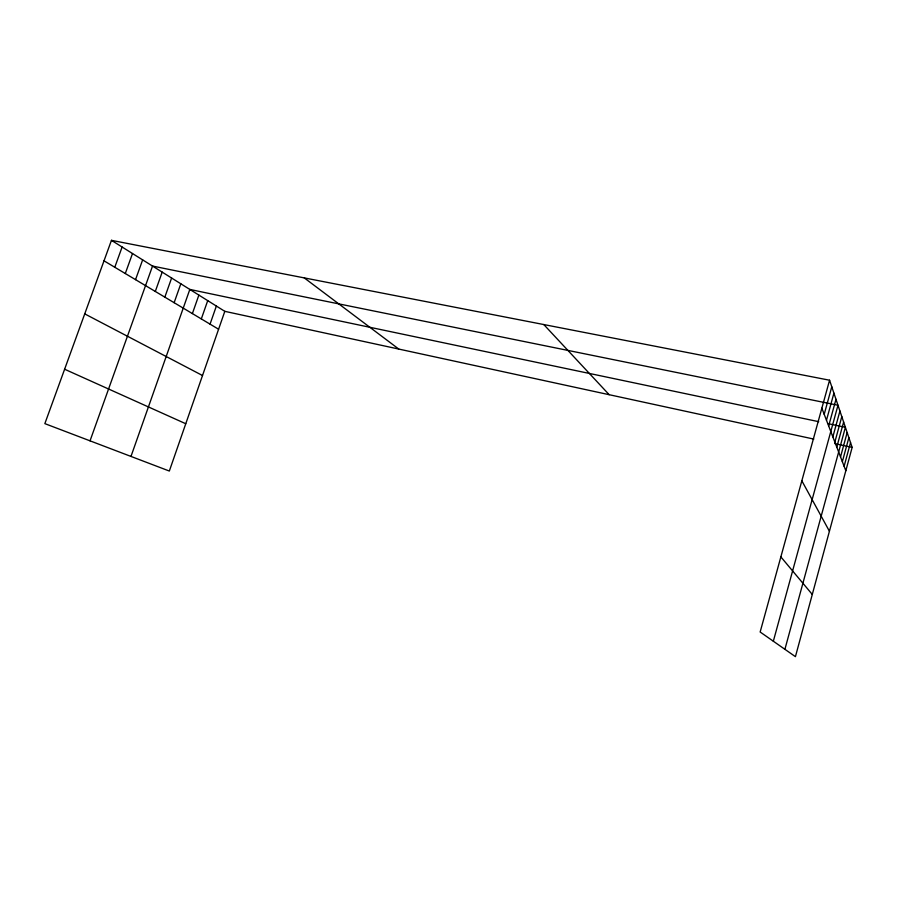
<?xml version="1.0" encoding="UTF-8"?>
<svg xmlns="http://www.w3.org/2000/svg" width="897" height="897" viewBox="0 0 897 897"><rect width="100%" height="100%" fill="white"/><g stroke="black" fill="none" stroke-linecap="round" stroke-linejoin="round"><path stroke-width="1.35" d="M829.568 380.216L852.15 447.39L795.426 656.66L760.151 632.004L829.568 380.216L111.452 240.34L44.85 423.631L169.331 471.037L224.811 311.337L111.452 240.34M836.778 447.132L843.629 422.038M784.909 649.305L845.389 427.297L828.043 423.642M840.534 456.921L847.16 432.545M842.35 461.663L848.876 437.646M844.111 466.272L850.535 442.591M828.671 425.963L835.982 399.3M773.337 641.22L837.989 405.253L152.535 266.061L90.036 440.831M832.853 436.884L839.928 411.028M834.849 442.086L841.801 416.612M824.208 414.302L831.777 386.786M826.473 420.233L833.918 393.144M210.055 324.131L216.368 306.045M192.384 313.58L198.876 295.091M201.32 318.917L207.723 300.63M130.984 456.427L189.828 289.417L818.726 421.68M164.835 297.142L171.619 278.014M174.141 302.693L180.824 283.788M155.304 291.447L162.189 272.116M135.537 279.651L142.645 259.872M125.288 273.529L132.509 253.526M114.782 267.261L122.115 247.011M224.811 311.337L813.803 439.082M834.849 443.645L852.15 447.39M64.618 369.228L185.757 423.732M84.733 313.883L202.509 375.518M104.007 260.825L218.588 329.233M304.251 277.891L398.784 349.068M543.795 324.546L609.175 394.691M780.861 556.891L812.29 594.453M801.84 480.803L829.422 531.237M821.854 408.18L845.826 470.734"/></g></svg>
